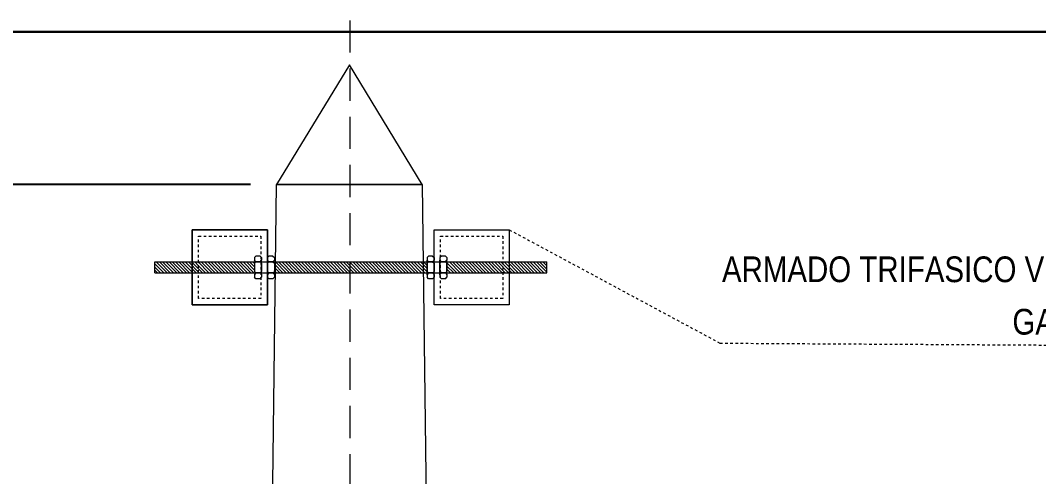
# Model space of a CAD drawing. Header units: millimetres. Extents: x 1804 to 3757, y 2643 to 7323.
# Drawn here: x 2062.48 to 2102.09, y 2912.2 to 2929.95 of the extents above; entities that cross this region are included whole.
import ezdxf

# ---------------------------------------------------------------- set-up
doc = ezdxf.new("R2010")
doc.units = ezdxf.units.MM
for name, pattern in [('DASHED', [0.75, 0.5, -0.25]), ('HIDDEN', [0.375, 0.25, -0.125]), ('HIDDEN2', [0.1875, 0.125, -0.0625])]:
    doc.linetypes.add(name, pattern=pattern)
for name, color, linetype, lineweight in [('_Cajetin Linea 3', 5, 'Continuous', 30), ('DIBUJO', 7, 'Continuous', 20), ('POSTE', 7, 'Continuous', 13)]:
    doc.layers.add(name, color=color, linetype=linetype, lineweight=lineweight)
doc.layers.add('TEXTO', color=7, linetype='Continuous')
doc.styles.add('Cajetin', font='swissc.ttf')
doc.styles.add('ROMANS', font='romans.shx')
doc.styles.add('texto50', font='ARIALN.TTF', dxfattribs={"height": 0.06})
doc.dimstyles.new('ELECTRICO', dxfattribs={"dimtxt": 1.4, "dimasz": 2, "dimexe": 2, "dimexo": 1, "dimgap": 1, "dimtad": 0, "dimtih": 1, "dimtoh": 1, "dimdsep": 46, "dimtxsty": 'ROMANS', "dimblk1": 'OBLIQUE', "dimblk2": 'OBLIQUE', "dimsah": 1, "dimcen": 0.09, "dimdle": 0.5, "dimclrd": 7, "dimclrt": 7, "dimadec": 0, "dimazin": 0, "dimtfac": 0.1125, "dimtofl": 0, "dimtmove": 2, "dimatfit": 2, "dimfxl": 1, "dimtolj": 1, "dimlwd": -1, "dimarcsym": 0})

# ---------------------------------------------------------------- blocks, each defined once
blk = doc.blocks.new('CAJETIN ARMADO')
at = {"layer": '_Cajetin Linea 3', "ltscale": 0.1}
blk.add_lwpolyline([(1569.362, 5499.82), (1376.454, 5499.82), (1376.454, 5776.82), (1569.362, 5776.82)], close=True, dxfattribs=at)
blk = doc.blocks.new('_Oblique')
at = {"color": 0, "lineweight": -2}
blk.add_line((-0.5, -0.5), (0.5, 0.5), dxfattribs=at)
blk = doc.blocks.new('*D366')
at = {"layer": 'Defpoints', "color": 0, "transparency": 16777216}
for p in [(2072.434, 2923.571), (2054.074, 2902.334), (2070.544, 2902.334)]:
    blk.add_point(p, dxfattribs=at)
at = {"layer": 'TEXTO', "color": 7, "transparency": 16777216}
for p, q in [((2054.074, 2924.071), (2054.074, 2914.769)), ((2054.074, 2901.834), (2054.074, 2911.136))]:
    blk.add_line(p, q, dxfattribs=at)
at = {"layer": 'TEXTO', "color": 0, "lineweight": -2, "transparency": 16777216}
for p, q in [((2071.434, 2923.571), (2052.074, 2923.571)), ((2069.544, 2902.334), (2052.074, 2902.334))]:
    blk.add_line(p, q, dxfattribs=at)
at = {"layer": 'TEXTO', "color": 7, "transparency": 16777216, "xscale": 2, "yscale": 2, "zscale": 2}
for p, rotation in [((2054.074, 2923.571), 90), ((2054.074, 2902.334), 270)]:
    blk.add_blockref('_Oblique', p, dxfattribs=dict(at, rotation=rotation))
at = {"layer": 'TEXTO', "color": 7, "lineweight": 15, "transparency": 16777216, "insert": (2054.074, 2912.952), "char_height": 0.06, "attachment_point": 5, "style": 'texto50'}
blk.add_mtext('\\A1;{\\H26.667x;1.10 m}', dxfattribs=at)

msp = doc.modelspace()

# ---------------------------------------------------------------- linework, layer by layer
at = {"lineweight": 15, "ltscale": 0.5}
for p, q in [((2069.164, 2918.882), (2069.164, 2921.806)), ((2069.164, 2921.806), (2072.089, 2921.806)), ((2072.089, 2921.806), (2069.164, 2921.806)), ((2069.164, 2921.806), (2069.164, 2918.882)), ((2072.089, 2921.806), (2072.089, 2918.882)), ((2072.089, 2918.882), (2072.089, 2921.806)), ((2078.576, 2921.806), (2081.5, 2921.806)), ((2078.576, 2918.882), (2078.576, 2921.806)), ((2081.5, 2921.806), (2081.5, 2918.882)), ((2067.713, 2920.132), (2067.713, 2920.555)), ((2067.713, 2920.555), (2082.956, 2920.555)), ((2067.713, 2920.132), (2067.713, 2920.555)), ((2067.713, 2920.132), (2067.713, 2920.555)), ((2067.713, 2920.132), (2067.713, 2920.555)), ((2068.061, 2920.132), (2067.713, 2920.48)), ((2068.186, 2920.132), (2067.763, 2920.555)), ((2068.312, 2920.132), (2067.889, 2920.555)), ((2068.437, 2920.132), (2068.014, 2920.555)), ((2068.562, 2920.132), (2068.139, 2920.555)), ((2068.688, 2920.132), (2068.265, 2920.555)), ((2068.813, 2920.132), (2068.39, 2920.555)), ((2068.938, 2920.132), (2068.515, 2920.555)), ((2069.064, 2920.132), (2068.641, 2920.555)), ((2069.189, 2920.132), (2068.766, 2920.555)), ((2069.314, 2920.132), (2068.891, 2920.555)), ((2069.43, 2920.142), (2069.017, 2920.555)), ((2069.43, 2920.268), (2069.142, 2920.555)), ((2069.43, 2920.393), (2069.267, 2920.555)), ((2069.43, 2920.518), (2069.393, 2920.555)), ((2069.816, 2920.132), (2069.393, 2920.555)), ((2069.941, 2920.132), (2069.518, 2920.555)), ((2070.066, 2920.132), (2069.643, 2920.555)), ((2070.066, 2920.132), (2069.657, 2920.542)), ((2070.192, 2920.132), (2069.769, 2920.555)), ((2070.317, 2920.132), (2069.894, 2920.555)), ((2070.442, 2920.132), (2070.019, 2920.555)), ((2070.568, 2920.132), (2070.145, 2920.555)), ((2070.693, 2920.132), (2070.27, 2920.555)), ((2070.818, 2920.132), (2070.395, 2920.555)), ((2070.944, 2920.132), (2070.521, 2920.555)), ((2071.069, 2920.132), (2070.646, 2920.555)), ((2071.194, 2920.132), (2070.771, 2920.555)), ((2071.32, 2920.132), (2070.897, 2920.555)), ((2071.445, 2920.132), (2071.022, 2920.555)), ((2071.57, 2920.132), (2071.147, 2920.555)), ((2071.587, 2920.241), (2071.273, 2920.555)), ((2071.587, 2920.366), (2071.398, 2920.555)), ((2071.587, 2920.492), (2071.523, 2920.555)), ((2071.644, 2920.786), (2071.587, 2920.729)), ((2071.587, 2920.729), (2071.587, 2920.619)), ((2071.644, 2920.561), (2071.587, 2920.619)), ((2071.644, 2920.561), (2071.587, 2920.504)), ((2071.587, 2920.504), (2071.587, 2920.184)), ((2071.804, 2920.786), (2071.644, 2920.786)), ((2071.804, 2920.561), (2071.644, 2920.561)), ((2071.804, 2920.786), (2071.862, 2920.729)), ((2071.804, 2920.561), (2071.862, 2920.619)), ((2071.804, 2920.561), (2071.862, 2920.504)), ((2071.862, 2920.729), (2071.862, 2920.619)), ((2071.862, 2920.06), (2071.862, 2920.627)), ((2071.862, 2920.504), (2071.862, 2920.184)), ((2072.146, 2920.786), (2072.089, 2920.729)), ((2072.089, 2920.729), (2072.089, 2920.619)), ((2072.089, 2920.06), (2072.089, 2920.627)), ((2072.146, 2920.561), (2072.089, 2920.619)), ((2072.146, 2920.561), (2072.089, 2920.504)), ((2072.089, 2920.504), (2072.089, 2920.184)), ((2072.306, 2920.786), (2072.146, 2920.786)), ((2072.306, 2920.561), (2072.146, 2920.561)), ((2072.306, 2920.786), (2072.363, 2920.729)), ((2072.306, 2920.561), (2072.363, 2920.619)), ((2072.306, 2920.561), (2072.363, 2920.504)), ((2072.363, 2920.729), (2072.363, 2920.619)), ((2072.363, 2920.504), (2072.363, 2920.184)), ((2072.698, 2920.132), (2072.363, 2920.467)), ((2072.824, 2920.132), (2072.401, 2920.555)), ((2072.949, 2920.132), (2072.526, 2920.555)), ((2073.074, 2920.132), (2072.651, 2920.555)), ((2073.2, 2920.132), (2072.777, 2920.555)), ((2073.325, 2920.132), (2072.902, 2920.555)), ((2073.45, 2920.132), (2073.027, 2920.555)), ((2073.576, 2920.132), (2073.153, 2920.555)), ((2073.701, 2920.132), (2073.278, 2920.555)), ((2073.826, 2920.132), (2073.403, 2920.555)), ((2073.952, 2920.132), (2073.529, 2920.555)), ((2074.077, 2920.132), (2073.654, 2920.555)), ((2074.202, 2920.132), (2073.779, 2920.555)), ((2074.328, 2920.132), (2073.905, 2920.555)), ((2074.453, 2920.132), (2074.03, 2920.555)), ((2074.578, 2920.132), (2074.155, 2920.555)), ((2074.704, 2920.132), (2074.281, 2920.555)), ((2074.829, 2920.132), (2074.406, 2920.555)), ((2074.954, 2920.132), (2074.531, 2920.555)), ((2075.08, 2920.132), (2074.657, 2920.555)), ((2075.205, 2920.132), (2074.782, 2920.555)), ((2075.33, 2920.132), (2074.907, 2920.555)), ((2075.456, 2920.132), (2075.033, 2920.555)), ((2075.581, 2920.132), (2075.158, 2920.555)), ((2075.706, 2920.132), (2075.283, 2920.555)), ((2075.832, 2920.132), (2075.409, 2920.555)), ((2075.957, 2920.132), (2075.534, 2920.555)), ((2076.082, 2920.132), (2075.659, 2920.555)), ((2076.208, 2920.132), (2075.785, 2920.555)), ((2076.333, 2920.132), (2075.91, 2920.555)), ((2076.458, 2920.132), (2076.035, 2920.555)), ((2076.584, 2920.132), (2076.161, 2920.555)), ((2076.709, 2920.132), (2076.286, 2920.555)), ((2076.834, 2920.132), (2076.411, 2920.555)), ((2076.96, 2920.132), (2076.537, 2920.555)), ((2077.085, 2920.132), (2076.662, 2920.555)), ((2077.21, 2920.132), (2076.787, 2920.555)), ((2077.336, 2920.132), (2076.913, 2920.555)), ((2077.461, 2920.132), (2077.038, 2920.555)), ((2077.586, 2920.132), (2077.163, 2920.555)), ((2077.712, 2920.132), (2077.289, 2920.555)), ((2077.837, 2920.132), (2077.414, 2920.555)), ((2077.962, 2920.132), (2077.539, 2920.555)), ((2078.088, 2920.132), (2077.665, 2920.555)), ((2078.213, 2920.132), (2077.79, 2920.555)), ((2078.301, 2920.17), (2077.915, 2920.555)), ((2078.301, 2920.295), (2078.041, 2920.555)), ((2078.301, 2920.42), (2078.166, 2920.555)), ((2078.301, 2920.546), (2078.291, 2920.555)), ((2078.358, 2920.786), (2078.301, 2920.729)), ((2078.301, 2920.729), (2078.301, 2920.619)), ((2078.301, 2920.06), (2078.301, 2920.627)), ((2078.358, 2920.561), (2078.301, 2920.619)), ((2078.358, 2920.561), (2078.301, 2920.504)), ((2078.301, 2920.504), (2078.301, 2920.184)), ((2078.519, 2920.786), (2078.358, 2920.786)), ((2078.519, 2920.561), (2078.358, 2920.561)), ((2078.519, 2920.786), (2078.576, 2920.729)), ((2078.519, 2920.561), (2078.576, 2920.619)), ((2078.519, 2920.561), (2078.576, 2920.504)), ((2078.576, 2920.729), (2078.576, 2920.619)), ((2078.576, 2920.504), (2078.576, 2920.184)), ((2078.86, 2920.786), (2078.803, 2920.729)), ((2078.803, 2920.729), (2078.803, 2920.619)), ((2078.803, 2920.06), (2078.803, 2920.627)), ((2078.86, 2920.561), (2078.803, 2920.619)), ((2078.86, 2920.561), (2078.803, 2920.504)), ((2078.803, 2920.504), (2078.803, 2920.184)), ((2079.02, 2920.786), (2078.86, 2920.786)), ((2079.02, 2920.561), (2078.86, 2920.561)), ((2079.02, 2920.786), (2079.077, 2920.729)), ((2079.02, 2920.561), (2079.077, 2920.619)), ((2079.02, 2920.561), (2079.077, 2920.504)), ((2079.077, 2920.729), (2079.077, 2920.619)), ((2079.077, 2920.06), (2079.077, 2920.627)), ((2079.466, 2920.132), (2079.077, 2920.521)), ((2079.077, 2920.504), (2079.077, 2920.184)), ((2079.592, 2920.132), (2079.169, 2920.555)), ((2079.717, 2920.132), (2079.294, 2920.555)), ((2079.842, 2920.132), (2079.419, 2920.555)), ((2079.968, 2920.132), (2079.545, 2920.555)), ((2080.093, 2920.132), (2079.67, 2920.555)), ((2080.218, 2920.132), (2079.795, 2920.555)), ((2080.344, 2920.132), (2079.921, 2920.555)), ((2080.469, 2920.132), (2080.046, 2920.555)), ((2080.594, 2920.132), (2080.171, 2920.555)), ((2080.72, 2920.132), (2080.297, 2920.555)), ((2080.845, 2920.132), (2080.422, 2920.555)), ((2080.97, 2920.132), (2080.547, 2920.555)), ((2081.008, 2920.22), (2080.673, 2920.555)), ((2081.096, 2920.132), (2080.673, 2920.555)), ((2081.221, 2920.132), (2080.798, 2920.555)), ((2081.346, 2920.132), (2080.923, 2920.555)), ((2081.346, 2920.132), (2080.923, 2920.555)), ((2081.472, 2920.132), (2081.049, 2920.555)), ((2081.597, 2920.132), (2081.174, 2920.555)), ((2081.722, 2920.132), (2081.299, 2920.555)), ((2081.848, 2920.132), (2081.425, 2920.555)), ((2081.973, 2920.132), (2081.55, 2920.555)), ((2082.098, 2920.132), (2081.675, 2920.555)), ((2082.224, 2920.132), (2081.801, 2920.555)), ((2082.349, 2920.132), (2081.926, 2920.555)), ((2082.474, 2920.132), (2082.051, 2920.555)), ((2082.6, 2920.132), (2082.177, 2920.555)), ((2082.725, 2920.132), (2082.302, 2920.555)), ((2082.85, 2920.132), (2082.427, 2920.555)), ((2082.956, 2920.152), (2082.553, 2920.555)), ((2082.956, 2920.277), (2082.678, 2920.555)), ((2082.956, 2920.402), (2082.803, 2920.555)), ((2082.956, 2920.528), (2082.929, 2920.555)), ((2082.956, 2920.132), (2082.956, 2920.555)), ((2082.956, 2920.132), (2082.956, 2920.555)), ((2082.956, 2920.132), (2082.956, 2920.555)), ((2067.936, 2920.132), (2067.713, 2920.355)), ((2067.81, 2920.132), (2067.713, 2920.23)), ((2067.713, 2920.132), (2082.956, 2920.132)), ((2069.565, 2920.132), (2069.281, 2920.417)), ((2069.69, 2920.132), (2069.43, 2920.393)), ((2069.941, 2920.132), (2069.657, 2920.417)), ((2069.816, 2920.132), (2069.657, 2920.291)), ((2071.644, 2920.126), (2071.587, 2920.184)), ((2071.644, 2920.126), (2071.587, 2920.069)), ((2071.587, 2920.069), (2071.587, 2919.959)), ((2071.804, 2920.126), (2071.644, 2920.126)), ((2071.804, 2920.126), (2071.862, 2920.184)), ((2071.804, 2920.126), (2071.862, 2920.069)), ((2071.862, 2920.069), (2071.862, 2919.959)), ((2072.146, 2920.126), (2072.089, 2920.184)), ((2072.146, 2920.126), (2072.089, 2920.069)), ((2072.089, 2920.069), (2072.089, 2919.959)), ((2072.306, 2920.126), (2072.146, 2920.126)), ((2072.306, 2920.126), (2072.363, 2920.184)), ((2072.306, 2920.126), (2072.363, 2920.069)), ((2072.322, 2920.132), (2072.317, 2920.138)), ((2072.573, 2920.132), (2072.363, 2920.342)), ((2072.448, 2920.132), (2072.363, 2920.217)), ((2072.363, 2920.069), (2072.363, 2919.959)), ((2078.358, 2920.126), (2078.301, 2920.184)), ((2078.358, 2920.126), (2078.301, 2920.069)), ((2078.301, 2920.069), (2078.301, 2919.959)), ((2078.519, 2920.126), (2078.358, 2920.126)), ((2078.519, 2920.126), (2078.576, 2920.184)), ((2078.519, 2920.126), (2078.576, 2920.069)), ((2078.576, 2920.069), (2078.576, 2919.959)), ((2078.86, 2920.126), (2078.803, 2920.184)), ((2078.86, 2920.126), (2078.803, 2920.069)), ((2078.803, 2920.069), (2078.803, 2919.959)), ((2079.02, 2920.126), (2078.86, 2920.126)), ((2079.02, 2920.126), (2079.077, 2920.184)), ((2079.02, 2920.126), (2079.077, 2920.069)), ((2079.341, 2920.132), (2079.077, 2920.396)), ((2079.216, 2920.132), (2079.077, 2920.271)), ((2079.09, 2920.132), (2079.077, 2920.145)), ((2079.077, 2920.069), (2079.077, 2919.959)), ((2071.644, 2919.901), (2071.587, 2919.959)), ((2071.804, 2919.901), (2071.644, 2919.901)), ((2071.804, 2919.901), (2071.862, 2919.959)), ((2072.146, 2919.901), (2072.089, 2919.959)), ((2072.306, 2919.901), (2072.146, 2919.901)), ((2072.306, 2919.901), (2072.363, 2919.959)), ((2078.358, 2919.901), (2078.301, 2919.959)), ((2078.519, 2919.901), (2078.358, 2919.901)), ((2078.519, 2919.901), (2078.576, 2919.959)), ((2078.86, 2919.901), (2078.803, 2919.959)), ((2079.02, 2919.901), (2078.86, 2919.901)), ((2079.02, 2919.901), (2079.077, 2919.959)), ((2072.089, 2918.882), (2069.164, 2918.882)), ((2069.164, 2918.882), (2072.089, 2918.882)), ((2081.5, 2918.882), (2078.576, 2918.882))]:
    msp.add_line(p, q, dxfattribs=at)
at = {"linetype": 'DASHED', "lineweight": 15, "ltscale": 0.05}
for p, q in [((2069.414, 2919.131), (2069.414, 2921.557)), ((2069.414, 2921.557), (2071.839, 2921.557)), ((2071.839, 2921.557), (2071.839, 2919.131)), ((2078.825, 2919.131), (2078.825, 2921.557)), ((2078.825, 2921.557), (2081.251, 2921.557)), ((2081.251, 2921.557), (2081.251, 2919.131)), ((2071.839, 2919.131), (2069.414, 2919.131)), ((2081.251, 2919.131), (2078.825, 2919.131))]:
    msp.add_line(p, q, dxfattribs=at)
at = {"color": 1, "linetype": 'HIDDEN', "lineweight": 15, "ltscale": 5}
msp.add_lwpolyline([(2075.294, 2929.953), (2075.294, 2750.633)], dxfattribs=at)
at = {"color": 7, "lineweight": 15}
msp.add_lwpolyline([(2072.449, 2923.571), (2078.11, 2923.571), (2075.28, 2928.228), (2072.449, 2923.571)], dxfattribs=at)
at = {"color": 5, "linetype": 'HIDDEN2', "lineweight": 15, "ltscale": 0.5}
msp.add_lwpolyline([(2081.5, 2921.806), (2089.698, 2917.396), (2123.622, 2917.199)], dxfattribs=at)
at = {"layer": 'DIBUJO', "color": 7, "lineweight": 15}
msp.add_line((2072.434, 2923.571), (2078.125, 2923.571), dxfattribs=at)
msp.add_lwpolyline([(2079.073, 2848.524), (2078.125, 2923.571), (2072.434, 2923.571), (2071.516, 2848.524)], dxfattribs=at)

# ---------------------------------------------------------------- block references
at = {"layer": 'POSTE', "lineweight": 15}
msp.add_blockref('CAJETIN ARMADO', (648.976, -2847.311), dxfattribs=at)

# ---------------------------------------------------------------- texts
at = {"lineweight": 15, "style": 'Cajetin'}
for s, p in [('ARMADO TRIFASICO VERTICAL DE FIERRO', (2089.774, 2919.769)), ('GALVANIZADO', (2101.072, 2917.729))]:
    msp.add_text(s, height=1, dxfattribs=at).set_placement(p)

# ---------------------------------------------------------------- dimensions: what is measured, and where the dimension line sits
at = {"layer": 'TEXTO', "color": 7, "lineweight": 15}
dim = msp.add_linear_dim(base=(2054.074, 2902.334), p1=(2072.434, 2923.571), p2=(2070.544, 2902.334), angle=90, text='{\\H26.667x;1.10 m}', dimstyle='ELECTRICO', override={"dimtxsty": 'texto50'}, dxfattribs=at)
dim.commit()
dim.dimension.update_dxf_attribs({"geometry": '*D366', "text_midpoint": (2054.074, 2912.952), "dimtype": 160})

doc.saveas('drawing.dxf')
